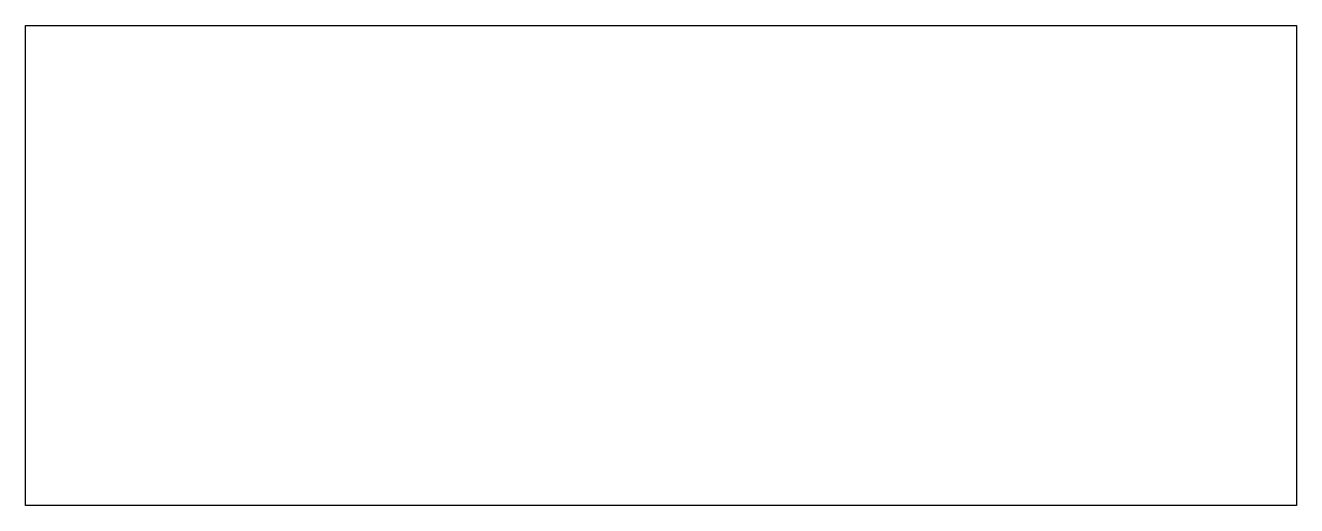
# Model space of a CAD drawing. Extents: x 118.8 to 178.2, y 93.8 to 116.2.
import ezdxf

# ---------------------------------------------------------------- set-up
doc = ezdxf.new("R2010")
doc.units = 0
doc.layers.add('View', color=7, linetype='CONTINUOUS')

msp = doc.modelspace()

# ---------------------------------------------------------------- linework, layer by layer
at = {"layer": 'View'}
for p, q in [((118.75, 116.25), (178.25, 116.25)), ((118.75, 93.75), (118.75, 116.25)), ((178.25, 116.25), (178.25, 93.75)), ((178.25, 93.75), (118.75, 93.75))]:
    msp.add_line(p, q, dxfattribs=at)

doc.saveas('drawing.dxf')
